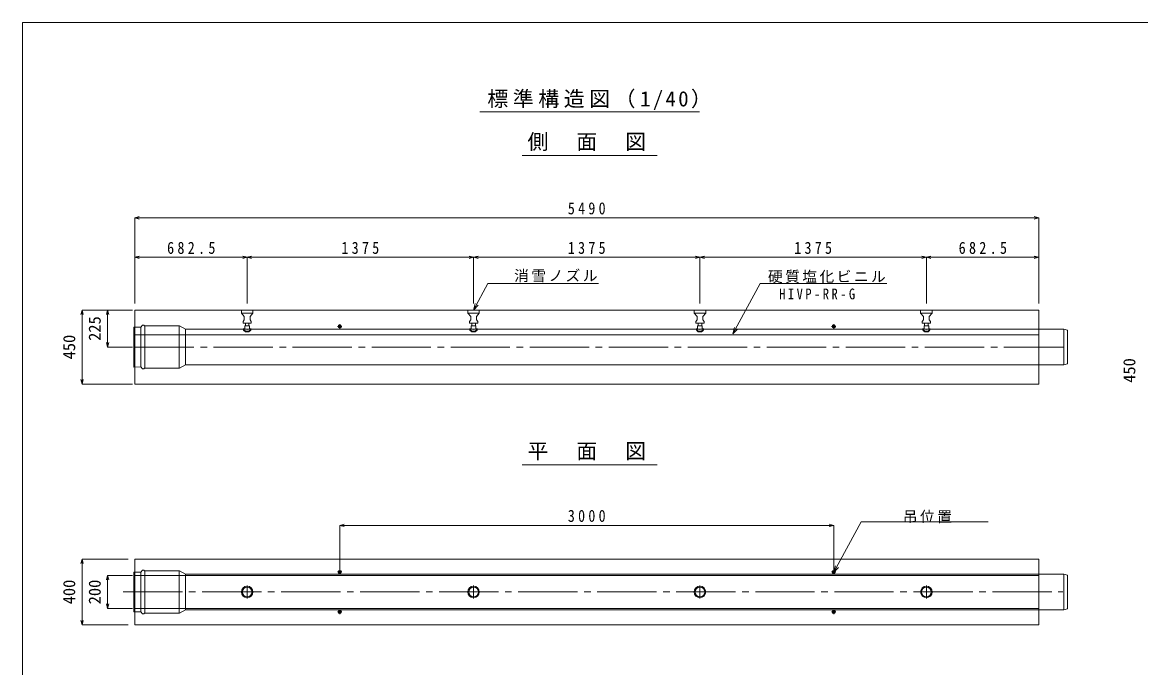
# Model space of a CAD drawing. Units: millimetres, scale not verified, with parts at other scales. Extents: x -2100 to 4011, y -1470 to 1470.
# Drawn here: x -2100 to 447, y 0 to 1470 of the extents above; entities that cross this region are included whole.
import ezdxf
from ezdxf.enums import TextEntityAlignment as Align

# ---------------------------------------------------------------- set-up
doc = ezdxf.new("R2010")
doc.units = ezdxf.units.MM
doc.header["$LTSCALE"] = 15
doc.linetypes.add('CHAIN1', pattern=[8, 5, -1, 1, -1])
doc.linetypes.add('CHAIN2', pattern=[12, 9, -1, 1, -1])
for name, color, linetype, lineweight in [('0-1_ブロック', 3, 'Continuous', 18), ('0-6_寸法', 4, 'Continuous', 18), ('1-0', 7, 'Continuous', 18), ('1-1_製品図', 3, 'Continuous', 18), ('1-2_パイプ', 4, 'Continuous', 18), ('1-3_鉄筋', 2, 'Continuous', 18), ('1-4_ノズル', 7, 'Continuous', 18), ('1-6_寸法', 4, 'Continuous', 18)]:
    doc.layers.add(name, color=color, linetype=linetype, lineweight=lineweight)
doc.styles.add('ＭＳ ゴシック', font='')
doc.styles.get('ＭＳ ゴシック').set_extended_font_data('MS Gothic')

msp = doc.modelspace()

# ---------------------------------------------------------------- linework, layer by layer
at = {"layer": '0-1_ブロック', "color": 5}
for p, q in [((-2100, 1470), (-2100, -1470)), ((2100, 1470), (-2100, 1470))]:
    msp.add_line(p, q, dxfattribs=at)
at = {"layer": '1-0', "color": 3}
for p, q in [((-1058.13, 1266.28), (-654.49, 1266.28)), ((-961.77, 1266.28), (-558.13, 1266.28)), ((-961.77, 1167), (-654.49, 1167)), ((-961.77, 1167), (-654.49, 1167))]:
    msp.add_line(p, q, dxfattribs=at)
at = {"layer": '1-0'}
for p, q in [((-1072.39, 814.72), (-1039.63, 875.01)), ((-1039.63, 875.01), (-787.97, 875.01)), ((-481.92, 760.34), (-419.62, 875.01)), ((-419.62, 875.01), (-131, 875.01)), ((-1072.39, 814.72), (-1068.88, 829.3)), ((-1072.39, 814.72), (-1062.06, 825.6)), ((-481.92, 760.34), (-478.42, 774.93)), ((-481.92, 760.34), (-471.59, 771.22)), ((-251.69, 217.61), (-248.18, 232.19)), ((-251.69, 217.61), (-241.36, 228.48))]:
    msp.add_line(p, q, dxfattribs=at)
at = {"layer": '1-0', "linetype": 'CHAIN2'}
for p, q in [((270.54, 730.34), (-1869.8, 730.34)), ((-1870.63, 172.38), (269.72, 172.38))]:
    msp.add_line(p, q, dxfattribs=at)
at = {"layer": '1-0'}
msp.add_lwpolyline([(-251.69, 217.61), (-189.39, 332.28), (99.23, 332.28)], dxfattribs=at)
at = {"layer": '1-1_製品図'}
for p, q in [((-1843.95, 814.72), (214.8, 814.72)), ((-1843.95, 814.72), (-1843.95, 645.97)), ((214.8, 645.97), (214.8, 814.72)), ((-1843.95, 758.47), (214.8, 758.47)), ((-1843.95, 645.97), (214.8, 645.97)), ((-961.77, 462.35), (-654.49, 462.35)), ((-1843.95, 247.38), (214.8, 247.38)), ((-1843.95, 247.38), (-1843.95, 97.38)), ((214.8, 97.38), (214.8, 247.38)), ((-1843.95, 209.88), (214.8, 209.88)), ((-1843.95, 134.88), (214.8, 134.88)), ((-1843.95, 97.38), (214.8, 97.38))]:
    msp.add_line(p, q, dxfattribs=at)
at = {"layer": '1-1_製品図', "color": 4, "linetype": 'CHAIN1'}
for p, q in [((-1372.2, 777.22), (-1381.95, 777.22)), ((-1377.07, 772.34), (-1377.07, 782.09)), ((-247.2, 777.22), (-256.95, 777.22)), ((-252.07, 772.34), (-252.07, 782.09)), ((-1372.2, 217.92), (-1381.95, 217.92)), ((-1377.07, 213.04), (-1377.07, 222.79)), ((-247.2, 217.92), (-256.95, 217.92)), ((-252.07, 213.04), (-252.07, 222.79)), ((-1377.07, 131.72), (-1377.07, 121.97)), ((-252.07, 131.72), (-252.07, 121.97)), ((-1372.2, 126.85), (-1381.95, 126.85)), ((-247.2, 126.85), (-256.95, 126.85))]:
    msp.add_line(p, q, dxfattribs=at)
at = {"layer": '1-1_製品図', "color": 7}
for centre, radius in [((-1377.07, 777.22), 3.75), ((-1377.07, 777.22), 3), ((-252.07, 777.22), 3.75), ((-252.07, 777.22), 3), ((-1377.07, 217.92), 3.75), ((-1377.07, 217.92), 3), ((-252.07, 217.92), 3.75), ((-252.07, 217.92), 3), ((-1377.07, 126.85), 3.75), ((-1377.07, 126.85), 3), ((-252.07, 126.85), 3.75), ((-252.07, 126.85), 3)]:
    msp.add_circle(centre, radius, dxfattribs=at)
at = {"layer": '1-2_パイプ'}
for p, q in [((-1830.43, 775.29), (-1826.43, 780.07)), ((-1830.43, 775.29), (-1830.43, 685.39)), ((-1826.43, 780.07), (-1823.05, 780.07)), ((-1821.14, 778.72), (-1821.14, 681.97)), ((-1742.69, 681.97), (-1742.69, 778.72)), ((-1728.34, 770.84), (271.8, 770.84)), ((271.8, 770.84), (280.43, 768.53)), ((271.8, 689.84), (271.8, 770.84)), ((280.43, 768.53), (280.43, 692.15)), ((-1741.98, 681.97), (-1728.34, 689.84)), ((-1728.34, 689.84), (271.8, 689.84)), ((271.8, 689.84), (280.43, 692.15)), ((-1830.43, 685.39), (-1845.81, 684.86)), ((-1830.43, 685.39), (-1826.43, 680.62)), ((-1826.43, 680.62), (-1823.05, 680.62)), ((-1823.05, 680.62), (-1821.7, 681.97)), ((-1821.7, 681.97), (-1741.98, 681.97)), ((-1830.43, 217.33), (-1826.43, 222.11)), ((-1830.43, 217.33), (-1830.43, 127.43)), ((-1826.43, 222.11), (-1823.05, 222.11)), ((-1821.14, 220.76), (-1821.14, 124.01)), ((-1742.69, 124.01), (-1742.69, 220.76)), ((-1728.34, 212.88), (271.8, 212.88)), ((271.8, 212.88), (280.43, 210.57)), ((271.8, 131.88), (271.8, 212.88)), ((280.43, 210.57), (280.43, 134.19)), ((-1830.43, 127.43), (-1845.81, 126.9)), ((-1830.43, 127.43), (-1826.43, 122.66)), ((-1741.98, 124.01), (-1728.34, 131.88)), ((-1728.34, 131.88), (271.8, 131.88)), ((271.8, 131.88), (280.43, 134.19)), ((-1826.43, 122.66), (-1823.05, 122.66)), ((-1823.05, 122.66), (-1821.7, 124.01)), ((-1821.7, 124.01), (-1741.98, 124.01))]:
    msp.add_line(p, q, dxfattribs=at)
for points in [[(-1830.43, 775.29), (-1845.81, 775.83), (-1845.84, 684.85)], [(-1823.05, 780.07), (-1821.7, 778.72), (-1741.98, 778.72)], [(-1741.98, 778.72), (-1728.34, 770.84), (-1728.34, 689.84)], [(-1830.43, 217.33), (-1845.81, 217.87), (-1845.84, 126.89)], [(-1823.05, 222.11), (-1821.7, 220.76), (-1741.98, 220.76)], [(-1741.98, 220.76), (-1728.34, 212.88), (-1728.34, 131.88)]]:
    msp.add_lwpolyline(points, dxfattribs=at)
at = {"layer": '1-3_鉄筋', "color": 4}
msp.add_line((-1905.84, 814.72), (-1849.5, 814.72), dxfattribs=at)
at = {"layer": '1-4_ノズル'}
for p, q in [((-1601.14, 807.22), (-1594.57, 799.72)), ((-1594.57, 792.22), (-1597.39, 788.47)), ((-1594.57, 792.22), (-1594.57, 799.72)), ((-1581.45, 799.72), (-1574.89, 807.22)), ((-1581.45, 792.22), (-1581.45, 799.72)), ((-1581.45, 792.22), (-1578.64, 788.47)), ((-1574.89, 807.22), (-1574.89, 814.72)), ((-1085.51, 807.22), (-1078.95, 799.72)), ((-1078.95, 792.22), (-1081.76, 788.47)), ((-1078.95, 792.22), (-1078.95, 799.72)), ((-1065.82, 799.72), (-1059.26, 807.22)), ((-1065.82, 792.22), (-1065.82, 799.72)), ((-1065.82, 792.22), (-1063.01, 788.47)), ((-1059.26, 807.22), (-1059.26, 814.72)), ((-569.89, 807.22), (-563.32, 799.72)), ((-563.32, 792.22), (-566.14, 788.47)), ((-563.32, 792.22), (-563.32, 799.72)), ((-550.2, 799.72), (-543.64, 807.22)), ((-550.2, 792.22), (-550.2, 799.72)), ((-550.2, 792.22), (-547.39, 788.47)), ((-543.64, 807.22), (-543.64, 814.72)), ((-54.26, 807.22), (-47.7, 799.72)), ((-47.7, 792.22), (-50.51, 788.47)), ((-47.7, 792.22), (-47.7, 799.72)), ((-34.57, 799.72), (-28.01, 807.22)), ((-34.57, 792.22), (-34.57, 799.72)), ((-34.57, 792.22), (-31.76, 788.47)), ((-28.01, 807.22), (-28.01, 814.72)), ((-1597.01, 771.97), (-1593.26, 771.97)), ((-1597.01, 771.97), (-1597.01, 770.84)), ((-1593.26, 778.34), (-1593.26, 771.97)), ((-1593.26, 778.34), (-1582.76, 778.34)), ((-1592.14, 778.34), (-1592.14, 784.72)), ((-1591.76, 765.22), (-1584.26, 765.22)), ((-1583.89, 784.72), (-1583.89, 778.34)), ((-1582.76, 778.34), (-1582.76, 771.97)), ((-1582.76, 771.97), (-1579.01, 771.97)), ((-1579.01, 771.97), (-1579.01, 770.84)), ((-1578.64, 784.72), (-1578.64, 788.47)), ((-1081.39, 771.97), (-1077.64, 771.97)), ((-1081.39, 771.97), (-1081.39, 770.84)), ((-1077.64, 778.34), (-1067.14, 778.34)), ((-1077.64, 778.34), (-1077.64, 771.97)), ((-1076.51, 778.34), (-1076.51, 784.72)), ((-1076.14, 765.22), (-1068.64, 765.22)), ((-1068.26, 784.72), (-1068.26, 778.34)), ((-1067.14, 778.34), (-1067.14, 771.97)), ((-1067.14, 771.97), (-1063.39, 771.97)), ((-1063.39, 771.97), (-1063.39, 770.84)), ((-1063.01, 784.72), (-1063.01, 788.47)), ((-565.76, 771.97), (-562.01, 771.97)), ((-565.76, 771.97), (-565.76, 770.84)), ((-562.01, 778.34), (-551.51, 778.34)), ((-562.01, 778.34), (-562.01, 771.97)), ((-560.89, 778.34), (-560.89, 784.72)), ((-560.51, 765.22), (-553.01, 765.22)), ((-552.64, 784.72), (-552.64, 778.34)), ((-551.51, 778.34), (-551.51, 771.97)), ((-551.51, 771.97), (-547.76, 771.97)), ((-547.76, 771.97), (-547.76, 770.84)), ((-547.39, 784.72), (-547.39, 788.47)), ((-50.14, 771.97), (-46.39, 771.97)), ((-50.14, 771.97), (-50.14, 770.84)), ((-46.39, 778.34), (-35.89, 778.34)), ((-46.39, 778.34), (-46.39, 771.97)), ((-45.26, 778.34), (-45.26, 784.72)), ((-44.89, 765.22), (-37.39, 765.22)), ((-37.01, 784.72), (-37.01, 778.34)), ((-35.89, 778.34), (-35.89, 771.97)), ((-35.89, 771.97), (-32.14, 771.97)), ((-32.14, 771.97), (-32.14, 770.84)), ((-31.76, 784.72), (-31.76, 788.47))]:
    msp.add_line(p, q, dxfattribs=at)
at = {"layer": '1-4_ノズル', "color": 4, "linetype": 'CHAIN1'}
for p, q in [((-1588.01, 157.38), (-1588.01, 187.38)), ((-1072.39, 157.38), (-1072.39, 187.38)), ((-556.76, 157.38), (-556.76, 187.38)), ((-41.14, 157.38), (-41.14, 187.38)), ((-1603.01, 172.38), (-1573.01, 172.38)), ((-1087.39, 172.38), (-1057.39, 172.38)), ((-571.76, 172.38), (-541.76, 172.38)), ((-56.14, 172.38), (-26.14, 172.38))]:
    msp.add_line(p, q, dxfattribs=at)
at = {"layer": '1-4_ノズル'}
for points in [[(-1574.89, 807.22), (-1601.14, 807.22), (-1601.14, 814.72)], [(-1059.26, 807.22), (-1085.51, 807.22), (-1085.51, 814.72)], [(-543.64, 807.22), (-569.89, 807.22), (-569.89, 814.72)], [(-28.01, 807.22), (-54.26, 807.22), (-54.26, 814.72)], [(-1578.64, 784.72), (-1597.39, 784.72), (-1597.39, 788.47)], [(-1063.01, 784.72), (-1081.76, 784.72), (-1081.76, 788.47)], [(-547.39, 784.72), (-566.14, 784.72), (-566.14, 788.47)], [(-31.76, 784.72), (-50.51, 784.72), (-50.51, 788.47)]]:
    msp.add_lwpolyline(points, dxfattribs=at)
for centre, radius in [((-1588.01, 172.38), 13.12), ((-1588.01, 172.38), 11.06), ((-1072.39, 172.38), 13.12), ((-1072.39, 172.38), 11.06), ((-556.76, 172.38), 13.12), ((-556.76, 172.38), 11.06), ((-41.14, 172.38), 13.12), ((-41.14, 172.38), 11.06)]:
    msp.add_circle(centre, radius, dxfattribs=at)
for centre, radius, start, end in [((-1588.01, 776.61), 10.12, 207.26604, 332.73396), ((-1588.01, 773.98), 9.53, 199.21912, 246.83101), ((-1588.01, 780.63), 10.12, 238.76707, 301.23293), ((-1588.01, 773.98), 9.53, 293.16899, 340.78088), ((-1072.39, 776.61), 10.12, 207.26604, 332.73396), ((-1072.39, 773.98), 9.53, 199.21912, 246.83101), ((-1072.39, 780.63), 10.12, 238.76707, 301.23293), ((-1072.39, 773.98), 9.53, 293.16899, 340.78088), ((-556.76, 776.61), 10.12, 207.26604, 332.73396), ((-556.76, 773.98), 9.53, 199.21912, 246.83101), ((-556.76, 780.63), 10.12, 238.76707, 301.23293), ((-556.76, 773.98), 9.53, 293.16899, 340.78088), ((-41.14, 776.61), 10.12, 207.26604, 332.73396), ((-41.14, 773.98), 9.53, 199.21912, 246.83101), ((-41.14, 780.63), 10.12, 238.76707, 301.23293), ((-41.14, 773.98), 9.53, 293.16899, 340.78088)]:
    msp.add_arc(centre, radius, start, end, dxfattribs=at)
at = {"layer": '1-6_寸法'}
for p, q in [((-1843.95, 1024.72), (-1833.81, 1027.44)), ((-1843.95, 1024.72), (214.8, 1024.72)), ((-1843.95, 1024.72), (-1833.81, 1022)), ((-1843.95, 1024.72), (-1843.95, 934.72)), ((214.8, 1024.72), (204.66, 1027.44)), ((214.8, 1024.72), (204.66, 1022)), ((214.8, 1024.72), (214.8, 934.72)), ((-1843.95, 934.72), (-1833.81, 937.44)), ((-1843.95, 934.72), (-1588.01, 934.72)), ((-1843.95, 934.72), (-1833.81, 932)), ((-1843.95, 934.72), (-1843.95, 829.72)), ((-1588.01, 934.72), (-1598.15, 937.44)), ((-1588.01, 934.72), (-1598.15, 932)), ((-1588.01, 934.72), (-1577.87, 937.44)), ((-1588.01, 934.72), (-1588.01, 829.72)), ((-1588.01, 934.72), (-1072.39, 934.72)), ((-1588.01, 934.72), (-1577.87, 932)), ((-1072.39, 934.72), (-1082.53, 937.44)), ((-1072.39, 934.72), (-1082.53, 932)), ((-1072.39, 934.72), (-1062.24, 937.44)), ((-1072.39, 934.72), (-1072.39, 829.72)), ((-1072.39, 934.72), (-556.76, 934.72)), ((-1072.39, 934.72), (-1062.24, 932)), ((-556.76, 934.72), (-566.9, 937.44)), ((-556.76, 934.72), (-566.9, 932)), ((-556.76, 934.72), (-546.62, 937.44)), ((-556.76, 934.72), (-556.76, 829.72)), ((-556.76, 934.72), (-41.14, 934.72)), ((-556.76, 934.72), (-546.62, 932)), ((-41.14, 934.72), (-51.28, 937.44)), ((-41.14, 934.72), (-51.28, 932)), ((-41.14, 934.72), (-30.99, 937.44)), ((-41.14, 934.72), (-41.14, 829.72)), ((-41.14, 934.72), (214.8, 934.72)), ((-41.14, 934.72), (-30.99, 932)), ((214.8, 934.72), (204.66, 937.44)), ((214.8, 934.72), (204.66, 932)), ((214.8, 934.72), (214.8, 829.72)), ((-1963.95, 814.72), (-1858.95, 814.72)), ((-1905.84, 814.72), (-1908.56, 804.58)), ((-1905.84, 730.34), (-1905.84, 814.72)), ((-1905.84, 814.72), (-1903.13, 804.58)), ((-1905.84, 814.72), (-1849.5, 814.72)), ((-1905.84, 730.34), (-1908.56, 740.48)), ((-1905.84, 730.34), (-1903.13, 740.48)), ((-1905.84, 730.34), (-1849.5, 730.34)), ((-1377.07, 324.15), (-1366.93, 326.87)), ((-1377.07, 324.15), (-252.07, 324.15)), ((-1377.07, 324.15), (-1366.93, 321.44)), ((-1377.07, 324.15), (-1377.07, 217.92)), ((-252.07, 324.15), (-262.22, 326.87)), ((-252.07, 324.15), (-262.22, 321.44)), ((-252.07, 324.15), (-252.07, 217.92)), ((-1963.95, 247.38), (-1966.67, 237.24)), ((-1963.95, 97.38), (-1963.95, 247.38)), ((-1963.95, 247.38), (-1961.23, 237.24)), ((-1963.95, 247.38), (-1858.95, 247.38)), ((-1905.84, 209.88), (-1908.56, 199.74)), ((-1905.84, 134.88), (-1905.84, 209.88)), ((-1905.84, 209.88), (-1903.13, 199.74)), ((-1905.84, 209.88), (-1849.5, 209.88)), ((-1905.84, 134.88), (-1908.56, 145.03)), ((-1905.84, 134.88), (-1903.13, 145.03)), ((-1905.84, 134.88), (-1849.5, 134.88)), ((-1963.95, 97.38), (-1966.67, 107.53)), ((-1963.95, 97.38), (-1961.23, 107.53)), ((-1963.95, 97.38), (-1858.95, 97.38))]:
    msp.add_line(p, q, dxfattribs=at)
at = {"layer": '1-6_寸法', "lineweight": 9}
for p, q in [((-1963.95, 814.72), (-1966.67, 804.58)), ((-1963.95, 645.97), (-1963.95, 814.72)), ((-1963.95, 814.72), (-1961.23, 804.58)), ((-1963.95, 814.72), (-1849.5, 814.72)), ((-1963.95, 645.97), (-1966.67, 656.11)), ((-1963.95, 645.97), (-1961.23, 656.11)), ((-1963.95, 645.97), (-1849.5, 645.97))]:
    msp.add_line(p, q, dxfattribs=at)

# ---------------------------------------------------------------- texts
at = {"layer": '0-6_寸法', "style": 'ＭＳ ゴシック'}
msp.add_text('450', height=27.49, rotation=90, dxfattribs=at).set_placement((443.03, 648.91), align=Align.BOTTOM_LEFT)
at = {"layer": '1-0', "attachment_point": 7, "style": 'ＭＳ ゴシック'}
for s, insert, char_height in [('\\T1.22;標準構造図（1/40）', (-1040.95, 1270.03), 34.84), ('\\T1.17;側\u3000面\u3000図', (-949.53, 1176.86), 34.84), ('\\T1.17;側\u3000面\u3000図', (-949.53, 1176.86), 34.84), ('\\T1.17;消雪ノズル', (-979.91, 878.04), 24.51), ('\\T1.17;硬質塩化ビニル', (-401.89, 876.07), 24.51), ('\\T1.4;\\W0.85;HIVP-RR-G', (-376.3, 838.74), 24.51), ('\\T1.17;平\u3000面\u3000図', (-949.53, 472.2), 34.84), ('\\T1.17;吊位置', (-94.72, 329.11), 24.51)]:
    msp.add_mtext(s, dxfattribs=dict(at, insert=insert, char_height=char_height))
at = {"layer": '1-6_寸法', "style": 'ＭＳ ゴシック'}
for s, p in [('225', (-1913.34, 744.41)), ('450', (-1971.45, 702.22)), ('400', (-1971.45, 144.26)), ('200', (-1913.34, 144.26))]:
    msp.add_text(s, height=27.49, rotation=90, dxfattribs=at).set_placement(p, align=Align.BOTTOM_LEFT)
at = {"layer": '1-6_寸法', "char_height": 27.49, "attachment_point": 7, "style": 'ＭＳ ゴシック'}
for s, insert in [('\\T1.47;\\W0.85;5490', (-857.7, 1032.22)), ('\\T1.48;\\W0.85;682.5', (-1770.35, 942.22)), ('\\T1.47;\\W0.85;1375', (-1373.32, 942.22)), ('\\T1.47;\\W0.85;1375', (-857.7, 942.22)), ('\\T1.47;\\W0.85;1375', (-342.07, 942.22)), ('\\T1.48;\\W0.85;682.5', (32.46, 942.22)), ('\\T1.47;\\W0.85;3000', (-857.7, 331.65))]:
    msp.add_mtext(s, dxfattribs=dict(at, insert=insert))

doc.saveas('drawing.dxf')
